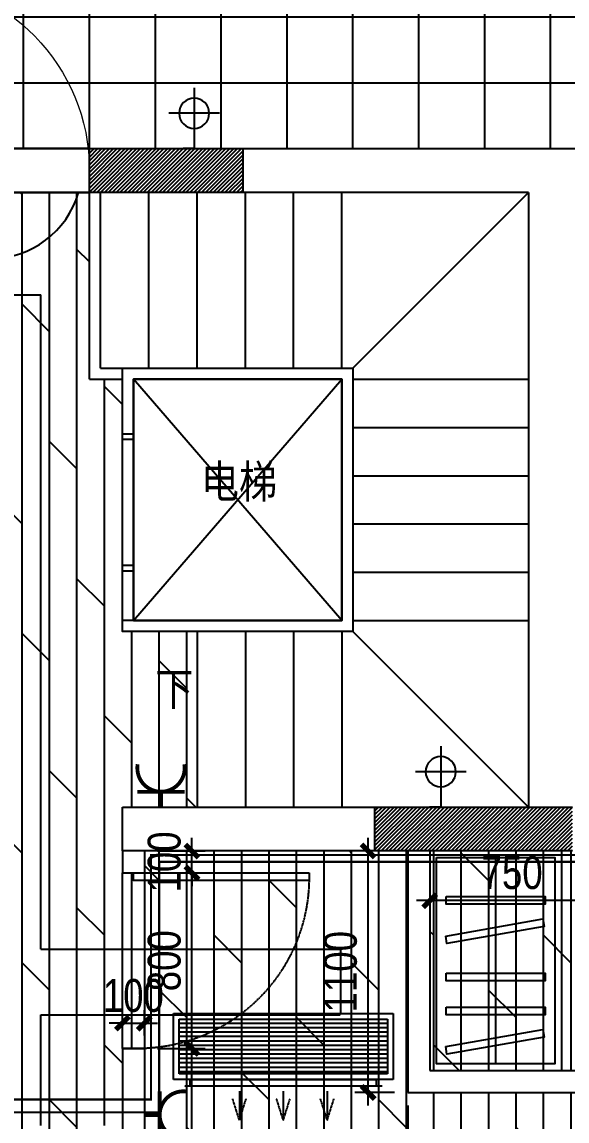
# Model space of a CAD drawing. Extents: x 160245 to 405305, y -111140 to 232735.
# Drawn here: x 274000 to 276482, y -100721 to -95713 of the extents above; entities that cross this region are included whole.
import ezdxf

# ---------------------------------------------------------------- set-up
doc = ezdxf.new("R2010")
doc.units = 0
doc.header["$LTSCALE"] = 10
doc.header["$MEASUREMENT"] = 0
doc.linetypes.add('DASH', pattern=[0.35, 0.25, -0.1])
doc.linetypes.add('DOTE', pattern=[2.42, 2, -0.2, 0.02, -0.2])
doc.layers.get('Defpoints').update_dxf_attribs({"color": 229})
for name, color, linetype in [('C-ceiling 天花', 153, 'Continuous'), ('C-Lingt 落地灯 台灯', 107, 'Continuous'), ('Door 门', 107, 'Continuous'), ('P-floorpat地面', 8, 'Continuous'), ('P-Make furniture 固定制作', 154, 'Continuous'), ('P-N wall 新建隔墙', 241, 'Continuous'), ('P-New Wall Size 隔墙尺寸', 8, 'Continuous'), ('P-O wall 原始墙体', 245, 'Continuous'), ('P-Stair 楼梯（原建筑设备）', 159, 'Continuous'), ('P-Text  平面文字', 9, 'Continuous'), ('Z-给排水', 6, 'Continuous'), ('插座说明', 2, 'Continuous'), ('空调', 145, 'DASH')]:
    doc.layers.add(name, color=color, linetype=linetype)
doc.styles.add('PDC DIM', font='PMingLiU-ExtB.ttf', dxfattribs={"width": 0.85})
doc.dimstyles.new('PDC-A2', dxfattribs={"dimscale": 0, "dimtxt": 2.5, "dimasz": 1, "dimexe": 1, "dimexo": 1, "dimgap": 0.7, "dimtad": 1, "dimdec": 0, "dimtxsty": 'PDC DIM', "dimblk": 'ARCHTICK', "dimcen": 1, "dimdle": 1, "dimclrd": 8, "dimclre": 8, "dimclrt": 9, "dimadec": 0, "dimazin": 0, "dimtfac": 1, "dimtdec": 0, "dimtix": 1, "dimtmove": 2, "dimatfit": 3, "dimldrblk": 'PDC A2 T R', "dimfxl": 10, "dimfxlon": 1, "dimarcsym": 0})
pattern_1 = [(45, (59491.276, 0), (-8.83883476, 8.83883476), [])]

# ---------------------------------------------------------------- blocks, each defined once
blk = doc.blocks.new('$DorLib2D$00000001')
for p, q in [((0.45, 0.975), (0.5, 0.975)), ((0.45, 0), (0.45, 0.975)), ((0.5, 0), (0.5, 0.975)), ((0.5, 0), (0.45, 0))]:
    blk.add_line(p, q)
at = {"lineweight": 13}
blk.add_arc((0.475, 0), 0.975, 91.4693, 180, dxfattribs=at)
blk = doc.blocks.new('fffg')
blk.add_lwpolyline([(143.1, 669.9), (109, 669.9), (109, -130.1), (143.1, -130.1)], close=True)
at = {"color": 8, "linetype": 'DASH'}
blk.add_arc((123.2, -110.2), 780.4, 88.5421, 181.4579, dxfattribs=at)
blk = doc.blocks.new('_ArchTick')
at = {"color": 0, "linetype": 'ByBlock', "const_width": 0.4}
blk.add_lwpolyline([(-0.5, -0.5), (0.5, 0.5)], dxfattribs=at)
blk = doc.blocks.new('*D2202')
at = {"layer": 'Defpoints', "color": 0, "transparency": 16777216}
for p in [(275756.9, -100590.6), (276581.9, -100590.6), (276581.9, -101074.2)]:
    blk.add_point(p, dxfattribs=at)
at = {"layer": 'P-New Wall Size 隔墙尺寸', "color": 8, "lineweight": -2, "transparency": 16777216}
for p, q in [((275756.9, -100650.6), (275756.9, -101134.2)), ((276581.9, -100650.6), (276581.9, -101134.2)), ((275696.9, -101074.2), (276641.9, -101074.2))]:
    blk.add_line(p, q, dxfattribs=at)
at = {"layer": 'P-New Wall Size 隔墙尺寸', "color": 8, "lineweight": -2, "transparency": 16777216, "xscale": 60, "yscale": 60, "zscale": 60, "rotation": 180}
blk.add_blockref('_ArchTick', (275756.9, -101074.2), dxfattribs=at)
at = {"layer": 'P-New Wall Size 隔墙尺寸', "color": 8, "lineweight": -2, "transparency": 16777216, "xscale": 60, "yscale": 60, "zscale": 60}
blk.add_blockref('_ArchTick', (276581.9, -101074.2), dxfattribs=at)
at = {"layer": 'P-New Wall Size 隔墙尺寸', "color": 9, "transparency": 16777216, "insert": (276169.4, -100947.3), "char_height": 150, "attachment_point": 5, "style": 'PDC DIM'}
blk.add_mtext('825', dxfattribs=at)
blk = doc.blocks.new('PDC A2 T R')
at = {"color": 0, "linetype": 'ByBlock'}
blk.add_line((0, 0), (-2, 0), dxfattribs=at)
for points in [[(-2.147, 0.886), (-1.491, 1.345), (-0.6, 0), (0, 0)], [(-2.147, -0.886), (-1.491, -1.345), (-0.6, 0), (0, 0)]]:
    blk.add_solid(points, dxfattribs=at)
blk = doc.blocks.new('*D2209')
at = {"layer": 'Defpoints', "color": 0, "transparency": 16777216}
for p in [(275576, -99490.6), (275756.9, -99490.6), (275756.9, -100590.6)]:
    blk.add_point(p, dxfattribs=at)
at = {"layer": 'P-New Wall Size 隔墙尺寸', "color": 8, "lineweight": -2, "transparency": 16777216}
for p, q in [((275576, -100650.6), (275576, -99430.6)), ((275696.9, -99490.6), (275516, -99490.6)), ((275696.9, -100590.6), (275516, -100590.6))]:
    blk.add_line(p, q, dxfattribs=at)
at = {"layer": 'P-New Wall Size 隔墙尺寸', "color": 8, "lineweight": -2, "transparency": 16777216, "xscale": 60, "yscale": 60, "zscale": 60}
for p, rotation in [((275576, -99490.6), 90), ((275576, -100590.6), 270)]:
    blk.add_blockref('_ArchTick', p, dxfattribs=dict(at, rotation=rotation))
at = {"layer": 'P-New Wall Size 隔墙尺寸', "color": 9, "transparency": 16777216, "insert": (275450.5, -100040.6), "char_height": 150, "attachment_point": 5, "rotation": 90, "style": 'PDC DIM'}
blk.add_mtext('1100', dxfattribs=at)
blk = doc.blocks.new('*D2210')
at = {"layer": 'Defpoints', "color": 0, "transparency": 16777216}
for p in [(275856.9, -99490.6), (276606.9, -99490.6), (275856.9, -99716.9)]:
    blk.add_point(p, dxfattribs=at)
at = {"layer": 'P-New Wall Size 隔墙尺寸', "color": 8, "lineweight": -2, "transparency": 16777216}
for p, q in [((275856.9, -99550.6), (275856.9, -99776.9)), ((276606.9, -99550.6), (276606.9, -99776.9)), ((276666.9, -99716.9), (275796.9, -99716.9))]:
    blk.add_line(p, q, dxfattribs=at)
at = {"layer": 'P-New Wall Size 隔墙尺寸', "color": 8, "lineweight": -2, "transparency": 16777216, "xscale": 60, "yscale": 60, "zscale": 60, "rotation": 180}
blk.add_blockref('_ArchTick', (275856.9, -99716.9), dxfattribs=at)
at = {"layer": 'P-New Wall Size 隔墙尺寸', "color": 8, "lineweight": -2, "transparency": 16777216, "xscale": 60, "yscale": 60, "zscale": 60}
blk.add_blockref('_ArchTick', (276606.9, -99716.9), dxfattribs=at)
at = {"layer": 'P-New Wall Size 隔墙尺寸', "color": 9, "transparency": 16777216, "insert": (276231.9, -99590), "char_height": 150, "attachment_point": 5, "style": 'PDC DIM'}
blk.add_mtext('750', dxfattribs=at)
blk = doc.blocks.new('*D2213')
at = {"layer": 'Defpoints', "color": 0, "transparency": 16777216}
for p in [(274556.9, -100390.6), (274773.6, -100390.6), (274556.9, -103790.6)]:
    blk.add_point(p, dxfattribs=at)
at = {"layer": 'P-New Wall Size 隔墙尺寸', "color": 8, "lineweight": -2, "transparency": 16777216}
for p, q in [((274773.6, -103850.6), (274773.6, -100330.6)), ((274616.9, -100390.6), (274833.6, -100390.6)), ((274616.9, -103790.6), (274833.6, -103790.6))]:
    blk.add_line(p, q, dxfattribs=at)
at = {"layer": 'P-New Wall Size 隔墙尺寸', "color": 8, "lineweight": -2, "transparency": 16777216, "xscale": 60, "yscale": 60, "zscale": 60}
for p, rotation in [((274773.6, -100390.6), 90), ((274773.6, -103790.6), 270)]:
    blk.add_blockref('_ArchTick', p, dxfattribs=dict(at, rotation=rotation))
at = {"layer": 'P-New Wall Size 隔墙尺寸', "color": 9, "transparency": 16777216, "insert": (274648.1, -102090.6), "char_height": 150, "attachment_point": 5, "rotation": 90, "style": 'PDC DIM'}
blk.add_mtext('3400', dxfattribs=at)
blk = doc.blocks.new('*D2214')
at = {"layer": 'Defpoints', "color": 0, "transparency": 16777216}
for p in [(274556.9, -99590.6), (274773.6, -99590.6), (274556.9, -100390.6)]:
    blk.add_point(p, dxfattribs=at)
at = {"layer": 'P-New Wall Size 隔墙尺寸', "color": 8, "lineweight": -2, "transparency": 16777216}
for p, q in [((274773.6, -100450.6), (274773.6, -99530.6)), ((274616.9, -99590.6), (274833.6, -99590.6)), ((274616.9, -100390.6), (274833.6, -100390.6))]:
    blk.add_line(p, q, dxfattribs=at)
at = {"layer": 'P-New Wall Size 隔墙尺寸', "color": 8, "lineweight": -2, "transparency": 16777216, "xscale": 60, "yscale": 60, "zscale": 60}
for p, rotation in [((274773.6, -99590.6), 90), ((274773.6, -100390.6), 270)]:
    blk.add_blockref('_ArchTick', p, dxfattribs=dict(at, rotation=rotation))
at = {"layer": 'P-New Wall Size 隔墙尺寸', "color": 9, "transparency": 16777216, "insert": (274648.1, -99990.6), "char_height": 150, "attachment_point": 5, "rotation": 90, "style": 'PDC DIM'}
blk.add_mtext('800', dxfattribs=at)
blk = doc.blocks.new('*D2215')
at = {"layer": 'Defpoints', "color": 0, "transparency": 16777216}
for p in [(274556.9, -99490.6), (274773.6, -99490.6), (274556.9, -99590.6)]:
    blk.add_point(p, dxfattribs=at)
at = {"layer": 'P-New Wall Size 隔墙尺寸', "color": 8, "lineweight": -2, "transparency": 16777216}
for p, q in [((274773.6, -99490.6), (274773.6, -99430.6)), ((274616.9, -99490.6), (274833.6, -99490.6)), ((274773.6, -99590.6), (274773.6, -99490.6)), ((274616.9, -99590.6), (274833.6, -99590.6)), ((274773.6, -99590.6), (274773.6, -99650.6))]:
    blk.add_line(p, q, dxfattribs=at)
at = {"layer": 'P-New Wall Size 隔墙尺寸', "color": 8, "lineweight": -2, "transparency": 16777216, "xscale": 60, "yscale": 60, "zscale": 60}
for p, rotation in [((274773.6, -99490.6), 270), ((274773.6, -99590.6), 90)]:
    blk.add_blockref('_ArchTick', p, dxfattribs=dict(at, rotation=rotation))
at = {"layer": 'P-New Wall Size 隔墙尺寸', "color": 9, "transparency": 16777216, "insert": (274648.1, -99540.6), "char_height": 150, "attachment_point": 5, "rotation": 90, "style": 'PDC DIM'}
blk.add_mtext('100', dxfattribs=at)
blk = doc.blocks.new('*D2216')
at = {"layer": 'Defpoints', "color": 0, "transparency": 16777216}
for p in [(274556.9, -100275.3), (274456.9, -100390.6), (274556.9, -100390.6)]:
    blk.add_point(p, dxfattribs=at)
at = {"layer": 'P-New Wall Size 隔墙尺寸', "color": 8, "lineweight": -2, "transparency": 16777216}
for p, q in [((274456.9, -100330.6), (274456.9, -100215.3)), ((274556.9, -100330.6), (274556.9, -100215.3)), ((274456.9, -100275.3), (274396.9, -100275.3)), ((274456.9, -100275.3), (274556.9, -100275.3)), ((274556.9, -100275.3), (274616.9, -100275.3))]:
    blk.add_line(p, q, dxfattribs=at)
at = {"layer": 'P-New Wall Size 隔墙尺寸', "color": 8, "lineweight": -2, "transparency": 16777216, "xscale": 60, "yscale": 60, "zscale": 60}
blk.add_blockref('_ArchTick', (274456.9, -100275.3), dxfattribs=at)
at = {"layer": 'P-New Wall Size 隔墙尺寸', "color": 8, "lineweight": -2, "transparency": 16777216, "xscale": 60, "yscale": 60, "zscale": 60, "rotation": 180}
blk.add_blockref('_ArchTick', (274556.9, -100275.3), dxfattribs=at)
at = {"layer": 'P-New Wall Size 隔墙尺寸', "color": 9, "transparency": 16777216, "insert": (274506.9, -100149.8), "char_height": 150, "attachment_point": 5, "style": 'PDC DIM'}
blk.add_mtext('100', dxfattribs=at)
blk = doc.blocks.new('*D2221')
at = {"layer": 'Defpoints', "color": 0, "transparency": 16777216}
for p in [(274556.9, -100590.6), (275756.9, -100590.6), (274556.9, -101074.2)]:
    blk.add_point(p, dxfattribs=at)
at = {"layer": 'P-New Wall Size 隔墙尺寸', "color": 8, "lineweight": -2, "transparency": 16777216}
for p, q in [((274556.9, -100650.6), (274556.9, -101134.2)), ((275756.9, -100650.6), (275756.9, -101134.2)), ((275816.9, -101074.2), (274496.9, -101074.2))]:
    blk.add_line(p, q, dxfattribs=at)
at = {"layer": 'P-New Wall Size 隔墙尺寸', "color": 8, "lineweight": -2, "transparency": 16777216, "xscale": 60, "yscale": 60, "zscale": 60, "rotation": 180}
blk.add_blockref('_ArchTick', (274556.9, -101074.2), dxfattribs=at)
at = {"layer": 'P-New Wall Size 隔墙尺寸', "color": 8, "lineweight": -2, "transparency": 16777216, "xscale": 60, "yscale": 60, "zscale": 60}
blk.add_blockref('_ArchTick', (275756.9, -101074.2), dxfattribs=at)
at = {"layer": 'P-New Wall Size 隔墙尺寸', "color": 9, "transparency": 16777216, "insert": (275156.9, -100948.7), "char_height": 150, "attachment_point": 5, "style": 'PDC DIM'}
blk.add_mtext('1200', dxfattribs=at)
blk = doc.blocks.new('E-WS1')
for p, q in [((143.2, 102.9), (143.2, -102.9)), ((0, 0), (0, 45.1)), ((0, 0), (0, -45.1)), ((0, 0), (0, -45.1)), ((82, 0), (0, 0)), ((246.1, 0), (40.3, 0))]:
    blk.add_line(p, q)
blk.add_circle((143.2, 0), 61.2)
blk = doc.blocks.new('ccc')
at = {"const_width": 15}
for points in [[(382762, 218738.5), (382762, 218798.5)], [(382854.5, 218738.5), (382669.5, 218738.5)]]:
    blk.add_lwpolyline(points, dxfattribs=at)
blk.add_lwpolyline([(382670.7, 218631, -0.040743), (382669.5, 218646, -1), (382854.5, 218646, -0.040743), (382853.2, 218631, -0.040743)], format="xyb", dxfattribs=at)
blk = doc.blocks.new('A$C6157208D')
h = blk.add_hatch()
h.set_pattern_fill('_USER', color=8, scale=20, style=0, pattern_type=0)
h.set_pattern_definition([(0, (-4444.043, -4094.849), (0, 20), [])])
h.paths.add_polyline_path([(25, 25), (25, 275), (975, 275), (975, 25)])
for points in [[(0, 0), (0, 300), (1000, 300), (1000, 0)], [(25, 25), (25, 275), (975, 275), (975, 25)]]:
    blk.add_lwpolyline(points, close=True)
blk = doc.blocks.new('A$C50F47628')
for p, q in [((425, 30), (-425, 30)), ((-425, 0), (-425, 30)), ((425, 0), (425, 30)), ((-450, 0), (450, 0)), ((-200, -23.6), (-200, -155.9)), ((0, -23.6), (0, -155.9)), ((200, -23.6), (200, -155.9)), ((-200, -155.9), (-230.6, -58.2)), ((-200, -155.9), (-169.4, -58.2)), ((0, -155.9), (-30.6, -58.2)), ((0, -155.9), (30.6, -58.2)), ((200, -155.9), (169.4, -58.2)), ((200, -155.9), (230.6, -58.2))]:
    blk.add_line(p, q)

msp = doc.modelspace()

# ---------------------------------------------------------------- hatches: boundary and pattern name
at = {"layer": 'P-floorpat地面'}
h = msp.add_hatch(dxfattribs=at)
h.set_pattern_fill('_USER', color=250, scale=300, double=1, pattern_type=0)
h.set_pattern_definition([(0, (271006.93, -96290.64), (0, 300), []), (90, (271006.93, -96290.64), (-300, 2e-14), [])])
h.paths.add_polyline_path([(278206.9, -93490.6), (274506.9, -93490.6), (274506.9, -94990.6), (270606.9, -94990.6), (270606.9, -95890.6), (271006.9, -95890.6), (271006.9, -96290.6), (271206.9, -96290.6), (272706.9, -96290.6), (273206.9, -96290.6), (273406.9, -96290.6), (274306.9, -96290.6), (276406.9, -96290.6), (276606.9, -96290.6), (277506.9, -96290.6), (278206.9, -96290.6), (278206.9, -95590.6)])
h = msp.add_hatch(dxfattribs=at)
h.set_pattern_fill('DOLMIT', color=250, scale=500, angle=90)
h.paths.add_polyline_path([(275756.9, -99490.6), (274556.9, -99490.6), (274556.9, -99590.6), (274456.9, -99590.6), (274456.9, -99490.6), (274456.9, -99290.6), (274796.9, -99290.6), (274796.9, -98490.6), (274456.9, -98490.6), (274456.9, -97340.6), (274306.9, -97340.6), (274306.9, -96490.6), (273406.9, -96490.6), (273306.9, -96490.6), (273306.9, -96540.6), (273106.9, -96540.6), (273106.9, -96490.6), (272706.9, -96490.6), (271206.9, -96490.6), (271006.9, -96490.6), (270606.9, -96490.6), (270606.9, -98090.6), (270606.9, -98340.6), (272806.9, -98340.6), (272806.9, -97390.6), (273106.9, -97390.6), (273106.9, -97340.6), (273306.9, -97340.6), (273306.9, -97490.6), (273106.9, -97490.6), (272906.9, -97490.6), (272906.9, -98340.6), (273206.9, -98340.6), (273306.9, -98340.6), (273306.9, -99040.6), (273306.9, -99940.6), (273306.9, -100740.6), (273556.9, -100740.6), (273556.9, -100840.6), (270606.9, -100840.6), (270606.9, -101990.6), (271306.9, -101990.6), (271306.9, -102190.6), (270606.9, -102190.6), (270606.9, -103790.6), (271406.9, -103790.6), (273506.9, -103790.6), (274456.9, -103790.6), (274456.9, -100840.6), (274356.9, -100840.6), (274356.9, -100740.6), (274456.9, -100740.6), (274456.9, -100390.6), (274556.9, -100390.6), (274556.9, -103790.6), (274706.9, -103790.6), (277406.9, -103790.6), (278206.9, -103790.6), (278206.9, -100590.6), (277381.9, -100590.6), (277381.9, -100490.6), (278206.9, -100490.6), (278206.9, -99490.6), (277406.9, -99490.6), (276606.9, -99490.6), (276506.9, -99490.6), (275856.9, -99490.6), (275856.9, -100490.6), (276581.9, -100490.6), (276581.9, -100590.6), (275756.9, -100590.6)])
at = {"layer": 'P-O wall 原始墙体'}
h = msp.add_hatch(dxfattribs=at)
h.set_pattern_fill('ANSI31', color=256, scale=100, style=0)
h.set_pattern_definition(pattern_1)
h.paths.add_polyline_path([(275006.9, -96290.6), (274306.9, -96290.6), (274306.9, -96490.6), (275006.9, -96490.6)])
h = msp.add_hatch(dxfattribs=at)
h.set_pattern_fill('ANSI31', color=256, scale=100, style=0)
h.set_pattern_definition(pattern_1)
h.paths.add_polyline_path([(275606.9, -99290.6), (275606.9, -99490.6), (276506.9, -99490.6), (276506.9, -99290.6), (276306.9, -99290.6)])

# ---------------------------------------------------------------- linework, layer by layer
at = {"layer": 'C-ceiling 天花'}
for p, q in [((274506.9, -98440.6), (275456.9, -97340.6)), ((275456.9, -98440.6), (274506.9, -97340.6))]:
    msp.add_line(p, q, dxfattribs=at)
for points in [[(273406.9, -96490.6), (274306.9, -96490.6), (274306.9, -96290.6), (273406.9, -96290.6)], [(274456.9, -97290.6), (275506.9, -97290.6), (275506.9, -98490.6), (274456.9, -98490.6)], [(274506.9, -98440.6), (275456.9, -98440.6), (275456.9, -97340.6), (274506.9, -97340.6)], [(274456.9, -97590.6), (274506.9, -97590.6), (274506.9, -98190.6), (274456.9, -98190.6)], [(274556.9, -100390.6), (274456.9, -100390.6), (274456.9, -99590.6), (274556.9, -99590.6)]]:
    msp.add_lwpolyline(points, close=True, dxfattribs=at)
at = {"layer": 'P-Make furniture 固定制作'}
msp.add_line((276456.9, -99490.6), (276456.9, -100490.6), dxfattribs=at)
at = {"layer": 'P-Make furniture 固定制作', "color": 8}
msp.add_line((276156.9, -99520.6), (276156.9, -100460.6), dxfattribs=at)
for points in [[(275886.9, -99520.6), (276426.9, -99520.6), (276426.9, -100460.6), (275886.9, -100460.6)], [(275931.9, -99698.2), (276381.9, -99698.2), (276381.9, -99733.2), (275931.9, -99733.2)], [(275929.3, -99878), (276372.4, -99799.9), (276378.5, -99834.4), (275935.3, -99912.5)], [(275931.9, -100047.6), (276381.9, -100047.6), (276381.9, -100082.6), (275931.9, -100082.6)], [(275931.9, -100202.3), (276381.9, -100202.3), (276381.9, -100237.3), (275931.9, -100237.3)], [(275929.3, -100382.1), (276372.4, -100304), (276378.5, -100338.4), (275935.3, -100416.6)]]:
    msp.add_lwpolyline(points, close=True, dxfattribs=at)
at = {"layer": 'P-N wall 新建隔墙'}
for p, q in [((274456.9, -99490.6), (274456.9, -99590.6)), ((274556.9, -99490.6), (274556.9, -99590.6)), ((275756.9, -99490.6), (275756.9, -100590.6)), ((275856.9, -99490.6), (275856.9, -100490.6)), ((274456.9, -99590.6), (274556.9, -99590.6)), ((274456.9, -100390.6), (274456.9, -103790.6)), ((274456.9, -100390.6), (274556.9, -100390.6)), ((274556.9, -100390.6), (274556.9, -103790.6)), ((275856.9, -100490.6), (276581.9, -100490.6)), ((275756.9, -100590.6), (276581.9, -100590.6))]:
    msp.add_line(p, q, dxfattribs=at)
at = {"layer": 'P-O wall 原始墙体'}
for p, q in [((274306.9, -96490.6), (274306.9, -96290.6)), ((274306.9, -96290.6), (276406.9, -96290.6)), ((275006.9, -96490.6), (275006.9, -96290.6)), ((276406.9, -96290.6), (276606.9, -96290.6)), ((276306.9, -96490.6), (274306.9, -96490.6)), ((276306.9, -96490.6), (276306.9, -98790.6)), ((276306.9, -98790.6), (276306.9, -99290.6)), ((274456.9, -99490.6), (274456.9, -99290.6)), ((274456.9, -99290.6), (276306.9, -99290.6)), ((275606.9, -99490.6), (275606.9, -99290.6)), ((276306.9, -99290.6), (276506.9, -99290.6)), ((276506.9, -99490.6), (274456.9, -99490.6))]:
    msp.add_line(p, q, dxfattribs=at)
at = {"layer": 'P-Stair 楼梯（原建筑设备）'}
for p, q in [((274306.9, -96290.6), (273406.9, -96290.6)), ((274306.9, -96490.6), (273406.9, -96490.6)), ((274306.9, -97340.6), (274306.9, -96490.6)), ((274356.9, -97290.6), (274356.9, -96490.6)), ((274576.9, -97290.6), (274576.9, -96490.6)), ((274796.9, -97290.6), (274796.9, -96490.6)), ((275016.9, -97290.6), (275016.9, -96490.6)), ((275236.9, -97290.6), (275236.9, -96490.6)), ((275456.9, -97290.6), (275456.9, -96490.6)), ((275506.9, -97290.6), (276306.9, -96490.6)), ((274356.9, -97290.6), (275506.9, -97290.6)), ((275506.9, -97290.6), (275506.9, -98490.6)), ((274306.9, -97340.6), (274456.9, -97340.6)), ((275456.9, -97340.6), (275456.9, -98440.6)), ((275506.9, -97340.6), (276306.9, -97340.6)), ((275506.9, -97560.6), (276306.9, -97560.6)), ((274506.9, -97615.6), (274456.9, -97615.6)), ((275506.9, -97780.6), (276306.9, -97780.6)), ((275506.9, -98000.6), (276306.9, -98000.6)), ((274506.9, -98215.6), (274456.9, -98215.6)), ((275506.9, -98220.6), (276306.9, -98220.6)), ((275456.9, -98440.6), (274456.9, -98440.6)), ((275506.9, -98440.6), (276306.9, -98440.6)), ((275506.9, -98490.6), (274456.9, -98490.6)), ((274796.9, -98490.6), (274796.9, -99290.6)), ((275016.9, -98490.6), (275016.9, -99290.6)), ((275236.9, -98490.6), (275236.9, -99290.6)), ((275456.9, -98490.6), (275456.9, -99290.6)), ((275506.9, -98490.6), (276306.9, -99290.6))]:
    msp.add_line(p, q, dxfattribs=at)
msp.add_lwpolyline([(274796.9, -98865.6, 0, 0, 0), (275881.9, -98865.6, 0, 0, 0), (275881.9, -96915.6, 0, 0, 0), (274656.9, -96915.6, 80, 0, 0), (274356.9, -96915.6, 0, 0, 0)], format="xyseb", dxfattribs=at)
for points in [[(274456.9, -98490.6), (274456.9, -97290.6), (275506.9, -97290.6), (275506.9, -98490.6)], [(274506.9, -98440.6), (274506.9, -97340.6), (275456.9, -97340.6), (275456.9, -98440.6), (274506.9, -98440.6)]]:
    msp.add_lwpolyline(points, close=True, dxfattribs=at)
msp.add_arc((273856.9, -96375), 416.4, 196.1226, 343.8774, dxfattribs=at)
at = {"layer": 'Z-给排水', "color": 2, "linetype": 'DOTE', "lineweight": -2, "ltscale": 0.1, "const_width": 10}
msp.add_lwpolyline([(270713, -100514.3), (270713, -100623.2), (274587.1, -100623.2), (274587.1, -99509.1), (278097.9, -99509.1), (278097.9, -98990.3)], dxfattribs=at)
at = {"layer": 'Z-给排水', "color": 6, "linetype": 'ByBlock', "lineweight": -2, "const_width": 10}
msp.add_lwpolyline([(272921.8, -100681.4), (274624, -100681.4), (274624, -99539.6), (278164, -99539.6), (278164, -99055.1)], dxfattribs=at)
at = {"layer": '空调', "color": 250}
for p, q in [((273306.9, -96956.4), (274084.8, -96956.4)), ((274084.8, -99937.6), (274084.8, -96956.4)), ((274084.8, -99937.6), (275451, -99937.6)), ((275451, -99937.6), (275451, -100231.6)), ((274084.8, -100740.6), (274084.8, -100237.6)), ((274084.8, -100237.6), (275451, -100237.6))]:
    msp.add_line(p, q, dxfattribs=at)

# ---------------------------------------------------------------- block references
at = {"layer": 'C-Lingt 落地灯 台灯', "xscale": -1.125000000004093, "yscale": 1.125000000004093, "rotation": 270}
for p, zscale in [((274783.9, -96290.6), 1.125000000004093), ((275906.9, -99290.6), 1.124999999998977)]:
    msp.add_blockref('E-WS1', p, dxfattribs=dict(at, zscale=zscale))
at = {"layer": 'Door 门', "extrusion": (0, 0, -1), "xscale": 900, "yscale": 900, "zscale": -900}
msp.add_blockref('$DorLib2D$00000001', (-273856.9, -96390.6), dxfattribs=at)
at = {"layer": 'Door 门', "xscale": -1, "rotation": 270}
msp.add_blockref('fffg', (274637, -99733.7), dxfattribs=at)
at = {"layer": '插座说明', "linetype": 'ByBlock', "xscale": -1.164240001126018, "yscale": 1.164240001126018, "zscale": 1.164240001126018}
for p, rotation in [((-170994.1, 155443.4), 180), ((529290.9, 344933.5), 90)]:
    msp.add_blockref('ccc', p, dxfattribs=dict(at, rotation=rotation))
at = {"layer": '空调'}
msp.add_blockref('A$C6157208D', (274689.9, -100531.6), dxfattribs=at)
at = {"layer": '空调', "xscale": -1}
msp.add_blockref('A$C50F47628', (275189.9, -100561.6), dxfattribs=at)

# ---------------------------------------------------------------- texts
at = {"layer": 'P-Text  平面文字', "char_height": 150, "width": 893.426, "attachment_point": 1, "style": 'PDC DIM'}
for s, insert in [('电梯', (274813.9, -97732.1)), ('下', (274606, -98677.5))]:
    msp.add_mtext(s, dxfattribs=dict(at, insert=insert))

# ---------------------------------------------------------------- dimensions: what is measured, and where the dimension line sits
at = {"layer": 'P-New Wall Size 隔墙尺寸'}
for base, p1, p2, picture, middle in [((274773.6, -99490.6), (274556.9, -99590.6), (274556.9, -99490.6), '*D2215', (274648.1, -99540.6)), ((275576, -99490.6), (275756.9, -100590.6), (275756.9, -99490.6), '*D2209', (275450.5, -100040.6)), ((274773.6, -99590.6), (274556.9, -100390.6), (274556.9, -99590.6), '*D2214', (274648.1, -99990.6)), ((274773.6, -100390.6), (274556.9, -103790.6), (274556.9, -100390.6), '*D2213', (274648.1, -102090.6))]:
    dim = msp.add_linear_dim(base=base, p1=p1, p2=p2, angle=90, dimstyle='PDC-A2', override={"dimscale": 60}, dxfattribs=at)
    dim.commit()
    dim.dimension.update_dxf_attribs({"geometry": picture, "text_midpoint": middle})
for base, p1, p2, picture, middle in [((275856.9, -99716.9), (276606.9, -99490.6), (275856.9, -99490.6), '*D2210', (276231.9, -99590)), ((274556.9, -100275.3), (274456.9, -100390.6), (274556.9, -100390.6), '*D2216', (274506.9, -100149.8)), ((274556.9, -101074.2), (275756.9, -100590.6), (274556.9, -100590.6), '*D2221', (275156.9, -100948.7)), ((276581.9, -101074.2), (275756.9, -100590.6), (276581.9, -100590.6), '*D2202', (276169.4, -100947.3))]:
    dim = msp.add_linear_dim(base=base, p1=p1, p2=p2, dimstyle='PDC-A2', override={"dimscale": 60}, dxfattribs=at)
    dim.commit()
    dim.dimension.update_dxf_attribs({"geometry": picture, "text_midpoint": middle})

doc.saveas('drawing.dxf')
